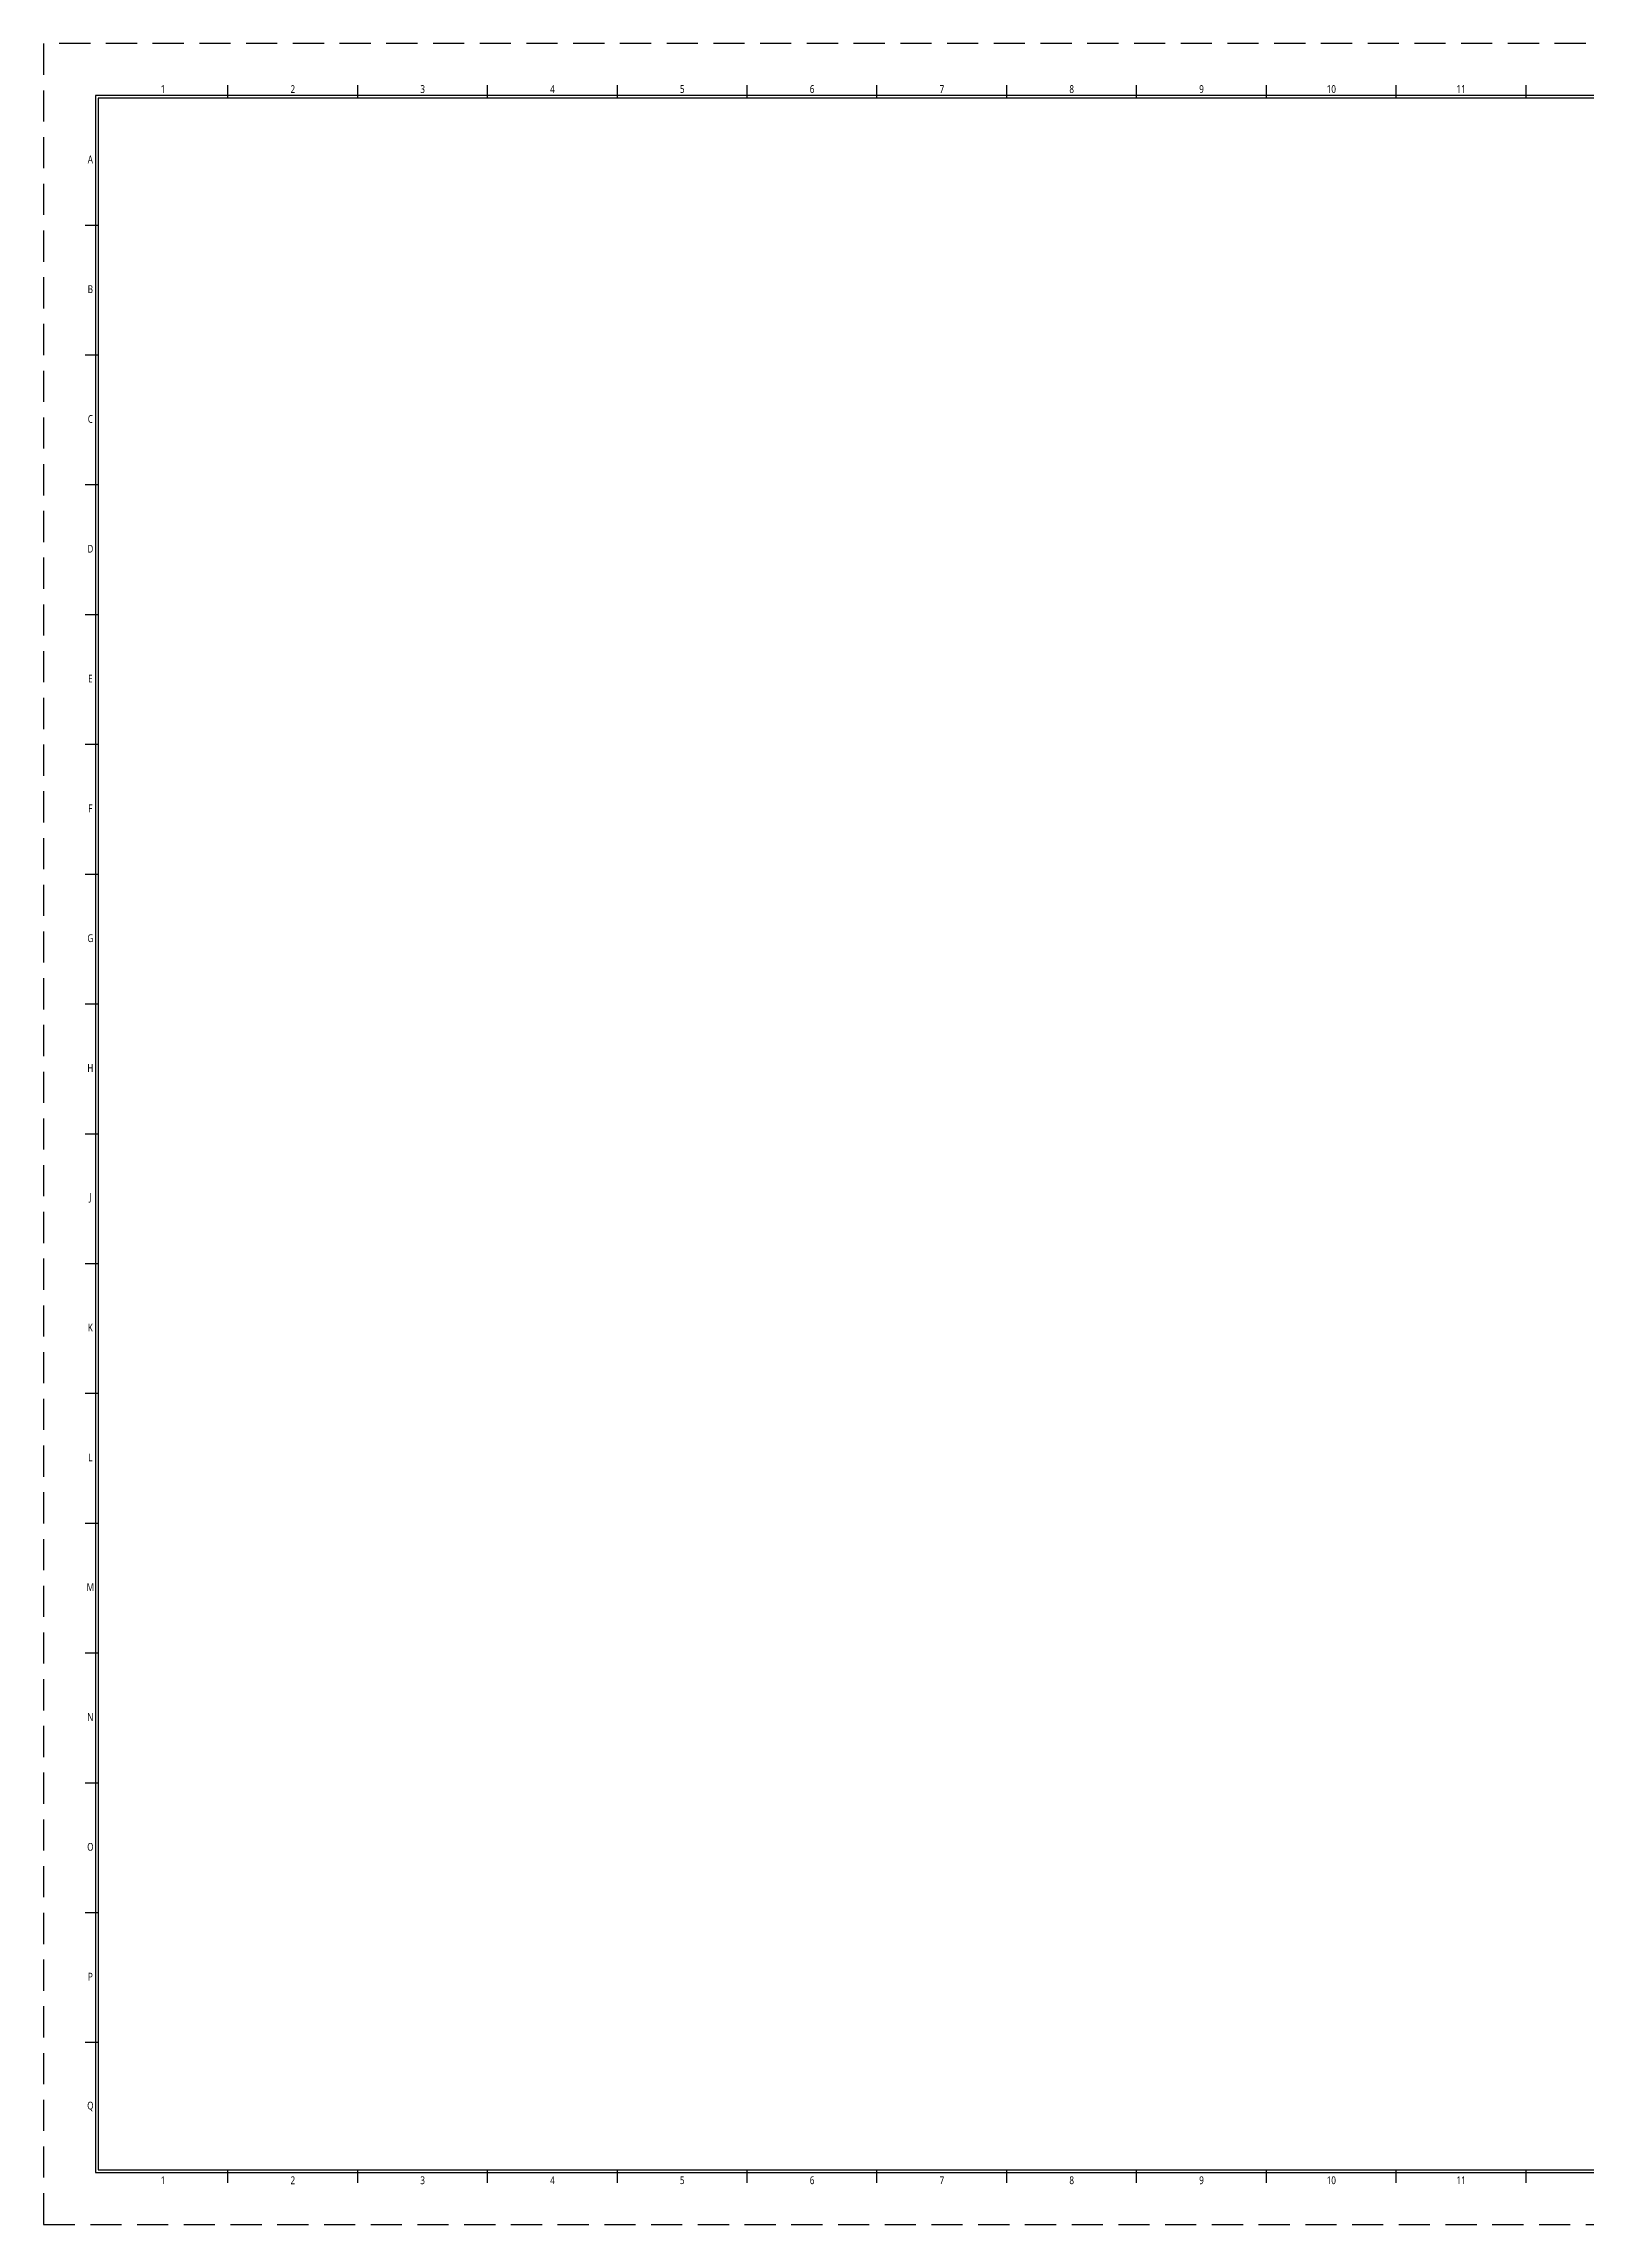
# Model space of a CAD drawing. Header units: millimetres. Extents: x 0 to 1188, y 0 to 840.
# Drawn here: x 0 to 594, y 0 to 840 of the extents above; entities that cross this region are included whole.
import ezdxf
from ezdxf.enums import TextEntityAlignment as Align

# ---------------------------------------------------------------- set-up
doc = ezdxf.new("R2010")
doc.units = ezdxf.units.MM
doc.header["$LTSCALE"] = 12
doc.linetypes.add('DASHEDX2', pattern=[1.5, 1, -0.5])
doc.layers.get('0').update_dxf_attribs({"linetype": 'CONTINUOUS'})
doc.layers.add('COMMENT', color=4, linetype='CONTINUOUS')
doc.layers.add('ZUWAKU', color=7, linetype='CONTINUOUS')
doc.styles.get("Standard").update_dxf_attribs({"font": '', "width": 0.8})
doc.styles.get('Standard').set_extended_font_data('Meiryo UI')

# ---------------------------------------------------------------- blocks, each defined once
blk = doc.blocks.new('JIS_border_a0')
at = {"layer": 'ZUWAKU'}
for p, q in [((71, 819), (71, 824)), ((121, 819), (121, 824)), ((171, 819), (171, 824)), ((221, 819), (221, 824)), ((271, 819), (271, 824)), ((321, 819), (321, 824)), ((371, 819), (371, 824)), ((421, 819), (421, 824)), ((471, 819), (471, 824)), ((521, 819), (521, 824)), ((571, 819), (571, 824)), ((21, 770), (16, 770)), ((21, 720), (16, 720)), ((21, 670), (16, 670)), ((21, 620), (16, 620)), ((21, 570), (16, 570)), ((21, 520), (16, 520)), ((21, 470), (16, 470)), ((21, 420), (16, 420)), ((21, 370), (16, 370)), ((21, 320), (16, 320)), ((21, 270), (16, 270)), ((21, 220), (16, 220)), ((21, 170), (16, 170)), ((21, 120), (16, 120)), ((21, 70), (16, 70)), ((71, 16), (71, 21)), ((121, 16), (121, 21)), ((171, 16), (171, 21)), ((221, 16), (221, 21)), ((271, 16), (271, 21)), ((321, 16), (321, 21)), ((371, 16), (371, 21)), ((421, 16), (421, 21)), ((471, 16), (471, 21)), ((521, 16), (521, 21)), ((571, 16), (571, 21))]:
    blk.add_line(p, q, dxfattribs=at)
at = {"layer": 'ZUWAKU', "color": 5}
for p, q in [((20, 820), (20, 20)), ((1169, 820), (20, 820)), ((21, 819), (21, 21)), ((1168, 819), (21, 819)), ((20, 20), (1169, 20)), ((21, 21), (1168, 21)), ((594, 20), (594, 20))]:
    blk.add_line(p, q, dxfattribs=at)
at = {"layer": 'ZUWAKU', "color": 5, "linetype": 'DASHEDX2'}
blk.add_lwpolyline([(0, 0), (1188, 0), (1188, 840), (0, 840)], close=True, dxfattribs=at)
at = {"layer": 'COMMENT', "width": 0.8}
for s, p in [('1', (46, 822.5)), ('2', (96, 822.5)), ('3', (146, 822.5)), ('4', (196, 822.5)), ('5', (246, 822.5)), ('6', (296, 822.5)), ('7', (346, 822.5)), ('8', (396, 822.5)), ('9', (446, 822.5)), ('10', (496, 822.5)), ('11', (546, 822.5)), ('A', (18, 795.43)), ('B', (18, 745.43)), ('C', (18, 695.43)), ('D', (18, 645.43)), ('E', (18, 595.43)), ('F', (18, 545.43)), ('G', (18, 495.43)), ('H', (18, 445.43)), ('J', (18, 395.43)), ('K', (18, 345.43)), ('L', (18, 295.43)), ('M', (18, 245.43)), ('N', (18, 195.43)), ('O', (18, 145.43)), ('P', (18, 95.43)), ('Q', (18, 45.43)), ('1', (46, 17)), ('2', (96, 17)), ('3', (146, 17)), ('4', (196, 17)), ('5', (246, 17)), ('6', (296, 17)), ('7', (346, 17)), ('8', (396, 17)), ('9', (446, 17)), ('10', (496, 17)), ('11', (546, 17))]:
    blk.add_text(s, height=3, dxfattribs=at).set_placement(p, align=Align.MIDDLE)

msp = doc.modelspace()

# ---------------------------------------------------------------- block references
msp.add_blockref('JIS_border_a0', (0, 0))

doc.saveas('drawing.dxf')
